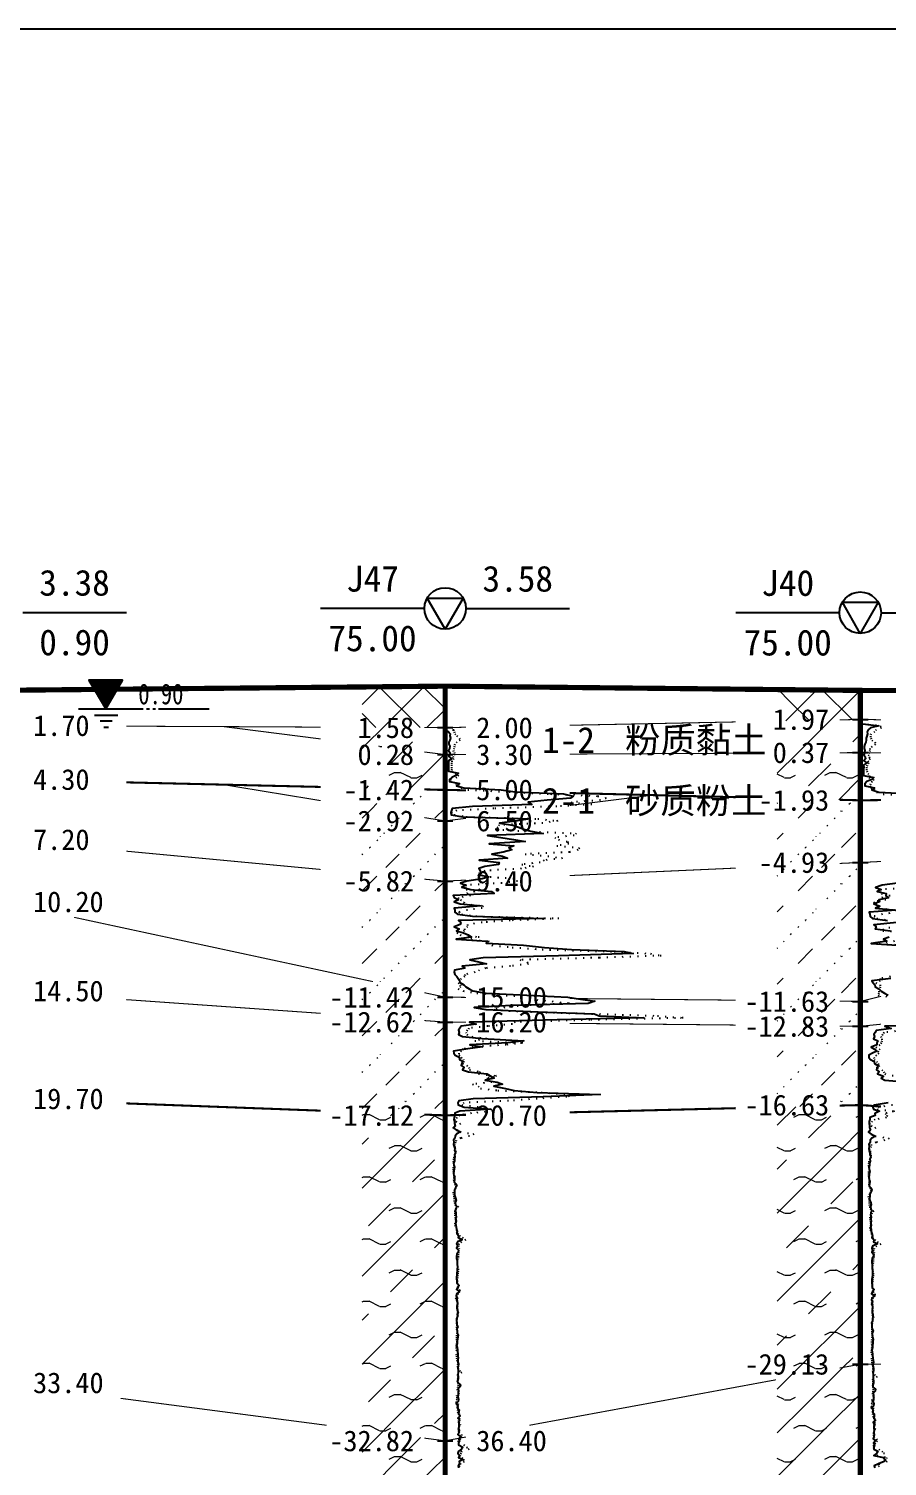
# Model space of a CAD drawing. Extents: x -37 to 3540, y -1485 to 297.
# Drawn here: x 1160.2 to 1242.9, y -1341.7 to -1203 of the extents above; entities that cross this region are included whole.
import ezdxf
from ezdxf.enums import TextEntityAlignment as Align

# ---------------------------------------------------------------- set-up
doc = ezdxf.new("R2010")
doc.units = 0
doc.linetypes.add('DOT', pattern=[6.35, 0, -6.35])
doc.layers.get('0').update_dxf_attribs({"linetype": 'CONTINUOUS'})
for name, color, linetype in [('CURVE', 200, 'CONTINUOUS'), ('HOLE', 41, 'CONTINUOUS'), ('STRATUM', 241, 'CONTINUOUS')]:
    doc.layers.add(name, color=color, linetype=linetype)
doc.layers.add('HATCH', color=7, linetype='CONTINUOUS', lineweight=13)
doc.styles.add('ST', font='')
doc.styles.get('ST').set_extended_font_data('SimSun')
pattern_1 = [(45, (818.5277, -1485), (-2.12132, 2.12132), [10, 0]), (135, (818.5277, -1485), (-2.12132, -2.12132), [10, 0])]
pattern_2 = [(45, (818.5277, -1485), (-4.24264, 4.24264), [10, 0]), (45, (819.5887, -1488.182), (-2.12132, 6.36396), [3, -3])]
pattern_3 = [(45, (818.5277, -1485), (-4.24264, 4.24264), [10, 0]), (45, (819.5887, -1488.182), (-2.12132, 6.36396), [3, -3]), (26.565, (819.6018, -1485.2536), (5.999823, 5.999812), [0.567, -12.849]), (0, (819.035, -1485.2536), (0, 6), [0.567, -5.433]), (26.565, (816.9464, -1485), (5.999823, 5.999812), [0.567, -12.849]), (0, (817.4535, -1484.7464), (0, 6), [0.567, -5.433]), (153.435, (819.0348, -1485.2536), (-5.999818, -5e-06), [1.134, -12.2826]), (26.565, (822.6018, -1482.2536), (5.999823, 5.999812), [0.567, -12.849]), (0, (822.035, -1482.2536), (0, 6), [0.567, -5.433]), (26.565, (819.9464, -1482), (5.999823, 5.999812), [0.567, -12.849]), (0, (820.4535, -1481.7464), (0, 6), [0.567, -5.433]), (153.435, (822.0348, -1482.2536), (-5.999818, -5e-06), [1.134, -12.2826])]
pattern_4 = [(45, (818.5277, -1485), (-7e-07, 6.99998), [1.97196, -7.92754]), (45, (821.3405, -1482.171), (-7e-07, 6.99998), [1.99367, -7.90583]), (45, (823.595, -1479.918), (-7e-07, 6.99998), [1.81361, -8.08588]), (26.56505, (818.5277, -1481.5), (7, 7), [0.0965, -15.55598]), (36.8699, (819.2277, -1480.8), (7, 7), [0.19775, -34.80225]), (315, (822.0277, -1478.024), (6.99998, 1e-06), [0.03305, -9.86644]), (26.56505, (822.0277, -1485), (7, 7), [0.14475, -15.50773]), (26.56505, (822.7277, -1484.3), (7, 7), [0.10528, -15.5472]), (90, (823.078, -1483.95), (-7, -5e-07), [0.02877, -6.97123]), (26.56505, (823.4277, -1483.6), (7, 7), [0.09101, -31.21394]), (36.8699, (824.1277, -1482.9), (7, 7), [0.11069, -34.88931]), (45, (824.8277, -1482.2), (-2e-07, 6.99998), [0.10911, -9.79038]), (315, (825.442, -1481.452), (6.99998, 1e-06), [0.03305, -9.86644]), (36.8699, (819.9277, -1480.1), (7, 7), [0.10224, -34.89776]), (53.1301, (820.6277, -1479.4), (13.9999998, 21), [0.13438, -34.86562]), (53.1301, (821.3277, -1478.7), (13.9999998, 21), [0.12625, -34.87375])]
pattern_5 = [(45, (818.5277, -1485), (-2.12132, 2.12132), [10, 0]), (26.565, (819.6018, -1485.2536), (5.999823, 5.999812), [0.567, -12.849]), (0, (819.035, -1485.2536), (0, 6), [0.567, -5.433]), (26.565, (816.9464, -1485), (5.999823, 5.999812), [0.567, -12.849]), (0, (817.4535, -1484.7464), (0, 6), [0.567, -5.433]), (153.435, (819.0348, -1485.2536), (-5.999818, -5e-06), [1.134, -12.2826]), (26.565, (822.6018, -1482.2536), (5.999823, 5.999812), [0.567, -12.849]), (0, (822.035, -1482.2536), (0, 6), [0.567, -5.433]), (26.565, (819.9464, -1482), (5.999823, 5.999812), [0.567, -12.849]), (0, (820.4535, -1481.7464), (0, 6), [0.567, -5.433]), (153.435, (822.0348, -1482.2536), (-5.999818, -5e-06), [1.134, -12.2826])]

# ---------------------------------------------------------------- blocks, each defined once
blk = doc.blocks.new('H_cpt_hole')
for p, q in [((-1.73, 1), (1.73, 1)), ((0, -2), (-1.73, 1)), ((1.73, 1), (0, -2))]:
    blk.add_line(p, q)
blk.add_circle((0, 0), 2)
blk = doc.blocks.new('Gwl')
blk.add_lwpolyline([(0, 0, 0, 3.22, 0), (0, 2.79, 3.22, 3.22, 0)], format="xyseb")
blk.add_lwpolyline([(0, 0), (1.61, 2.79), (-1.61, 2.79)], close=True)
for points in [[(-2.63, 0), (3.61, 0)], [(3.93, 0), (4.21, 0)], [(4.53, 0), (4.8, 0)], [(5.09, 0), (9.99, 0)], [(-1.09, -0.61), (1.16, -0.61)], [(-0.54, -1.14), (0.61, -1.14)], [(-0.19, -1.74), (0.26, -1.74)]]:
    blk.add_lwpolyline(points)
at = {"style": 'ST', "width": 0.8}
blk.add_attdef('*GWL', (3.14, 0.45), '', height=2, dxfattribs=at)

msp = doc.modelspace()

# ---------------------------------------------------------------- hatches: boundary and pattern name
at = {"layer": 'HATCH'}
h = msp.add_hatch(dxfattribs=at)
h.set_pattern_fill('STT', color=50, style=0)
h.set_pattern_definition(pattern_1)
h.paths.add_polyline_path([(1200.33, -1266.42), (1192.33, -1266.5), (1192.33, -1270.39), (1200.33, -1270.42)])
h.paths.add_polyline_path([(1191.12, -1271.91), (1197.82, -1271.91), (1197.82, -1268.98), (1191.12, -1268.98)], flags=9)
h = msp.add_hatch(dxfattribs=at)
h.set_pattern_fill('STT', color=50, style=0)
h.set_pattern_definition(pattern_1)
h.paths.add_polyline_path([(1240.35, -1266.83), (1232.35, -1266.75), (1232.35, -1269.79), (1240.35, -1269.63)])
h.paths.add_polyline_path([(1231.14, -1271.12), (1237.84, -1271.12), (1237.84, -1268.19), (1231.14, -1268.19)], flags=9)
h = msp.add_hatch(dxfattribs=at)
h.set_pattern_fill('FZNT', color=32, style=0)
h.set_pattern_definition(pattern_2)
h.paths.add_polyline_path([(1240.35, -1269.63), (1232.35, -1269.79), (1232.35, -1272.87), (1240.35, -1272.83)])
h.paths.add_polyline_path([(1231.14, -1274.32), (1237.84, -1274.32), (1237.84, -1271.39), (1231.14, -1271.39)], flags=9)
h.paths.add_polyline_path([(1231.14, -1271.12), (1237.84, -1271.12), (1237.84, -1268.19), (1231.14, -1268.19)], flags=9)
h = msp.add_hatch(dxfattribs=at)
h.set_pattern_fill('FZNT', color=32, style=0)
h.set_pattern_definition(pattern_2)
h.paths.add_polyline_path([(1200.33, -1270.42), (1192.33, -1270.39), (1192.33, -1272.01), (1200.33, -1273.02)])
h.paths.add_polyline_path([(1191.12, -1274.51), (1197.82, -1274.51), (1197.82, -1271.58), (1191.12, -1271.58)], flags=9)
h.paths.add_polyline_path([(1191.12, -1271.91), (1197.82, -1271.91), (1197.82, -1268.98), (1191.12, -1268.98)], flags=9)
h = msp.add_hatch(dxfattribs=at)
h.set_pattern_fill('YNFNT', color=251, style=0)
h.set_pattern_definition(pattern_3)
h.paths.add_polyline_path([(1200.33, -1273.02), (1192.33, -1272.01), (1192.33, -1276.24), (1200.33, -1276.42)])
h.paths.add_polyline_path([(1189.69, -1277.91), (1197.81, -1277.91), (1197.81, -1274.99), (1189.69, -1274.99)], flags=9)
h.paths.add_polyline_path([(1191.12, -1274.51), (1197.82, -1274.51), (1197.82, -1271.58), (1191.12, -1271.58)], flags=9)
h = msp.add_hatch(dxfattribs=at)
h.set_pattern_fill('YNFNT', color=251, style=0)
h.set_pattern_definition(pattern_3)
h.paths.add_polyline_path([(1240.35, -1272.83), (1232.35, -1272.87), (1232.35, -1277.23), (1240.35, -1277.43)])
h.paths.add_polyline_path([(1229.71, -1278.92), (1237.84, -1278.92), (1237.84, -1275.99), (1229.71, -1275.99)], flags=9)
h.paths.add_polyline_path([(1231.14, -1274.32), (1237.84, -1274.32), (1237.84, -1271.39), (1231.14, -1271.39)], flags=9)
h = msp.add_hatch(dxfattribs=at)
h.set_pattern_fill('SZFT', color=52, style=0)
h.set_pattern_definition(pattern_4)
h.paths.add_polyline_path([(1200.33, -1276.42), (1192.33, -1276.24), (1192.33, -1278.11), (1200.33, -1279.42)])
h.paths.add_polyline_path([(1189.69, -1280.91), (1197.82, -1280.91), (1197.82, -1277.98), (1189.69, -1277.98)], flags=9)
h.paths.add_polyline_path([(1189.69, -1277.91), (1197.81, -1277.91), (1197.81, -1274.99), (1189.69, -1274.99)], flags=9)
h = msp.add_hatch(dxfattribs=at)
h.set_pattern_fill('SZFT', color=52, style=0)
h.set_pattern_definition(pattern_4)
h.paths.add_polyline_path([(1240.35, -1277.43), (1232.35, -1277.23), (1232.35, -1283.79), (1240.35, -1283.43)])
h.paths.add_polyline_path([(1229.71, -1284.92), (1237.84, -1284.92), (1237.84, -1281.99), (1229.71, -1281.99)], flags=9)
h.paths.add_polyline_path([(1229.71, -1278.92), (1237.84, -1278.92), (1237.84, -1275.99), (1229.71, -1275.99)], flags=9)
h = msp.add_hatch(dxfattribs=at)
h.set_pattern_fill('SZFT', color=52, style=0)
h.set_pattern_definition(pattern_4)
h.paths.add_polyline_path([(1200.33, -1279.42), (1192.33, -1278.11), (1192.33, -1284.47), (1200.33, -1285.22)])
h.paths.add_polyline_path([(1189.69, -1286.71), (1197.82, -1286.71), (1197.82, -1283.78), (1189.69, -1283.78)], flags=9)
h.paths.add_polyline_path([(1189.69, -1280.91), (1197.82, -1280.91), (1197.82, -1277.98), (1189.69, -1277.98)], flags=9)
h = msp.add_hatch(dxfattribs=at)
h.set_pattern_fill('SZFT', color=52, style=0)
h.set_pattern_definition(pattern_4)
h.paths.add_polyline_path([(1240.35, -1283.43), (1232.35, -1283.79), (1232.35, -1296.75), (1240.35, -1296.83)])
h.paths.add_polyline_path([(1228.28, -1298.32), (1237.84, -1298.32), (1237.84, -1295.39), (1228.28, -1295.39)], flags=9)
h.paths.add_polyline_path([(1229.71, -1284.92), (1237.84, -1284.92), (1237.84, -1281.99), (1229.71, -1281.99)], flags=9)
h = msp.add_hatch(dxfattribs=at)
h.set_pattern_fill('SZFT', color=52, style=0)
h.set_pattern_definition(pattern_4)
h.paths.add_polyline_path([(1200.33, -1285.22), (1192.33, -1284.47), (1192.33, -1294.7), (1200.33, -1296.42)])
h.paths.add_polyline_path([(1188.26, -1297.91), (1197.81, -1297.91), (1197.81, -1294.99), (1188.26, -1294.99)], flags=9)
h.paths.add_polyline_path([(1189.69, -1286.71), (1197.82, -1286.71), (1197.82, -1283.78), (1189.69, -1283.78)], flags=9)
h = msp.add_hatch(dxfattribs=at)
h.set_pattern_fill('SZFT', color=52, style=0)
h.set_pattern_definition(pattern_4)
h.paths.add_polyline_path([(1200.33, -1296.42), (1192.33, -1294.7), (1192.33, -1298.26), (1200.33, -1298.82)])
h.paths.add_polyline_path([(1188.26, -1300.31), (1197.82, -1300.31), (1197.82, -1297.38), (1188.26, -1297.38)], flags=9)
h.paths.add_polyline_path([(1188.26, -1297.91), (1197.81, -1297.91), (1197.81, -1294.99), (1188.26, -1294.99)], flags=9)
h = msp.add_hatch(dxfattribs=at)
h.set_pattern_fill('SZFT', color=52, style=0)
h.set_pattern_definition(pattern_4)
h.paths.add_polyline_path([(1240.35, -1296.83), (1232.35, -1296.75), (1232.35, -1299.15), (1240.35, -1299.23)])
h.paths.add_polyline_path([(1228.28, -1300.72), (1237.84, -1300.72), (1237.84, -1297.79), (1228.28, -1297.79)], flags=9)
h.paths.add_polyline_path([(1228.28, -1298.32), (1237.84, -1298.32), (1237.84, -1295.39), (1228.28, -1295.39)], flags=9)
h = msp.add_hatch(dxfattribs=at)
h.set_pattern_fill('SZFT', color=52, style=0)
h.set_pattern_definition(pattern_4)
h.paths.add_polyline_path([(1200.33, -1298.82), (1192.33, -1298.26), (1192.33, -1307.52), (1200.33, -1307.82)])
h.paths.add_polyline_path([(1188.26, -1309.31), (1197.81, -1309.31), (1197.81, -1306.39), (1188.26, -1306.39)], flags=9)
h.paths.add_polyline_path([(1188.26, -1300.31), (1197.82, -1300.31), (1197.82, -1297.38), (1188.26, -1297.38)], flags=9)
h = msp.add_hatch(dxfattribs=at)
h.set_pattern_fill('SZFT', color=52, style=0)
h.set_pattern_definition(pattern_4)
h.paths.add_polyline_path([(1240.35, -1299.23), (1232.35, -1299.15), (1232.35, -1307.03), (1240.35, -1306.83)])
h.paths.add_polyline_path([(1228.28, -1308.32), (1237.84, -1308.32), (1237.84, -1305.39), (1228.28, -1305.39)], flags=9)
h.paths.add_polyline_path([(1228.28, -1300.72), (1237.84, -1300.72), (1237.84, -1297.79), (1228.28, -1297.79)], flags=9)
h = msp.add_hatch(dxfattribs=at)
h.set_pattern_fill('YNFNT', color=251, style=0)
h.set_pattern_definition(pattern_3)
h.paths.add_polyline_path([(1240.35, -1306.83), (1232.35, -1307.03), (1232.35, -1333.31), (1240.35, -1331.83)])
h.paths.add_polyline_path([(1228.28, -1333.32), (1237.84, -1333.32), (1237.84, -1330.39), (1228.28, -1330.39)], flags=9)
h.paths.add_polyline_path([(1228.28, -1308.32), (1237.84, -1308.32), (1237.84, -1305.39), (1228.28, -1305.39)], flags=9)
h = msp.add_hatch(dxfattribs=at)
h.set_pattern_fill('YNFNT', color=251, style=0)
h.set_pattern_definition(pattern_3)
h.paths.add_polyline_path([(1200.33, -1307.82), (1192.33, -1307.52), (1192.33, -1338.17), (1200.33, -1339.22)])
h.paths.add_polyline_path([(1188.26, -1340.71), (1197.82, -1340.71), (1197.82, -1337.78), (1188.26, -1337.78)], flags=9)
h.paths.add_polyline_path([(1188.26, -1309.31), (1197.81, -1309.31), (1197.81, -1306.39), (1188.26, -1306.39)], flags=9)
h = msp.add_hatch(dxfattribs=at)
h.set_pattern_fill('YNNT', color=251, style=0)
h.set_pattern_definition(pattern_5)
h.paths.add_polyline_path([(1240.35, -1331.83), (1232.35, -1333.31), (1232.35, -1345.91), (1240.35, -1344.83)])
h.paths.add_polyline_path([(1228.28, -1346.32), (1237.84, -1346.32), (1237.84, -1343.39), (1228.28, -1343.39)], flags=9)
h.paths.add_polyline_path([(1228.28, -1333.32), (1237.84, -1333.32), (1237.84, -1330.39), (1228.28, -1330.39)], flags=9)
h = msp.add_hatch(dxfattribs=at)
h.set_pattern_fill('YNNT', color=251, style=0)
h.set_pattern_definition(pattern_5)
h.paths.add_polyline_path([(1200.33, -1339.22), (1192.33, -1338.17), (1192.33, -1349.25), (1200.33, -1350.22)])
h.paths.add_polyline_path([(1188.26, -1351.71), (1197.82, -1351.71), (1197.82, -1348.78), (1188.26, -1348.78)], flags=9)
h.paths.add_polyline_path([(1188.26, -1340.71), (1197.82, -1340.71), (1197.82, -1337.78), (1188.26, -1337.78)], flags=9)

# ---------------------------------------------------------------- linework, layer by layer
at = {"layer": 'CURVE', "color": 30, "linetype": 'Continuous'}
for points in [[(1200.33, -1266.82), (1200.33, -1267.02), (1200.33, -1267.22), (1200.33, -1267.42), (1200.33, -1267.62), (1200.34, -1267.82), (1200.34, -1268.02), (1200.34, -1268.22), (1200.34, -1268.42), (1200.34, -1268.62), (1200.35, -1268.82), (1200.35, -1269.02), (1200.35, -1269.22), (1200.35, -1269.42), (1200.35, -1269.62), (1200.34, -1269.82), (1200.33, -1270.02), (1200.33, -1270.22), (1200.34, -1270.42), (1200.34, -1270.62), (1200.66, -1270.82), (1200.81, -1271.02), (1200.79, -1271.22), (1200.86, -1271.42), (1200.77, -1271.62), (1200.69, -1271.82), (1200.69, -1272.02), (1200.77, -1272.22), (1200.74, -1272.42), (1200.66, -1272.62), (1200.79, -1272.82), (1200.82, -1273.02), (1200.68, -1273.22), (1200.97, -1273.42), (1200.64, -1273.62), (1200.66, -1273.82), (1200.65, -1274.02), (1200.64, -1274.22), (1200.64, -1274.42), (1200.64, -1274.62), (1201.62, -1274.82), (1201.44, -1275.02), (1200.96, -1275.22), (1200.76, -1275.42), (1200.76, -1275.62), (1201.7, -1275.82), (1201.43, -1276.02), (1202.12, -1276.22), (1205.72, -1276.42), (1207.07, -1276.62), (1211.75, -1276.82), (1212.68, -1277.02), (1212.4, -1277.22), (1210.15, -1277.42), (1208.35, -1277.62), (1208.68, -1277.82), (1202.97, -1278.02), (1201.02, -1278.22), (1200.94, -1278.42), (1200.87, -1278.62), (1200.91, -1278.82), (1202.05, -1279.02), (1208.5, -1279.22), (1207.3, -1279.42), (1205.57, -1279.62), (1206.87, -1279.82), (1207.41, -1280.02), (1207.91, -1280.22), (1208.6, -1280.42), (1209.77, -1280.62), (1204.43, -1280.82), (1205.69, -1281.02), (1206.91, -1281.22), (1208.04, -1281.42), (1204.58, -1281.62), (1206.96, -1281.82), (1206.46, -1282.02), (1206.77, -1282.22), (1205.91, -1282.42), (1204.83, -1282.62), (1205.87, -1282.82), (1206.33, -1283.02), (1203.61, -1283.22), (1205.54, -1283.42), (1205.49, -1283.62), (1204.16, -1283.82), (1203.58, -1284.02), (1203.71, -1284.22), (1203.85, -1284.42), (1203.61, -1284.62), (1204.54, -1284.82), (1203.9, -1285.02), (1202.43, -1285.22), (1201.81, -1285.42), (1202.35, -1285.62), (1201.95, -1285.82), (1202.82, -1286.02), (1204.8, -1286.22), (1205.05, -1286.42), (1201.1, -1286.62), (1201.19, -1286.82), (1201.63, -1287.02), (1201.21, -1287.22), (1201.79, -1287.42), (1203.79, -1287.62), (1201.2, -1287.82), (1201.25, -1288.02), (1201.28, -1288.22), (1201.52, -1288.42), (1202.96, -1288.62), (1209.85, -1288.82), (1201.63, -1289.02), (1201.85, -1289.22), (1201.77, -1289.42), (1201.21, -1289.62), (1201.67, -1289.82), (1201.44, -1290.02), (1202.11, -1290.22), (1202.55, -1290.42), (1202.88, -1290.62), (1201.38, -1290.82), (1204.38, -1291.02), (1204.29, -1291.22), (1207.89, -1291.42), (1209.91, -1291.62), (1212.5, -1291.82), (1217.58, -1292.02), (1218.44, -1292.22), (1211.27, -1292.42), (1204.01, -1292.62), (1202.7, -1292.82), (1203.55, -1293.02), (1204.32, -1293.22), (1201.96, -1293.42), (1202.24, -1293.62), (1201.24, -1293.82), (1201.21, -1294.02), (1201.28, -1294.22), (1201.45, -1294.42), (1201.58, -1294.62), (1201.73, -1294.82), (1201.76, -1295.02), (1202.12, -1295.22), (1202.33, -1295.42), (1202.65, -1295.62), (1203, -1295.82), (1204.25, -1296.02), (1208.22, -1296.22), (1212.17, -1296.42), (1213.38, -1296.62), (1214.76, -1296.82), (1214.12, -1297.02), (1206.77, -1297.22), (1203.13, -1297.42), (1204.25, -1297.62), (1209.31, -1297.82), (1214.69, -1298.02), (1215.17, -1298.22), (1219.47, -1298.42), (1211.12, -1298.62), (1202.69, -1298.82), (1203.32, -1299.02), (1201.86, -1299.22), (1201.76, -1299.42), (1201.63, -1299.62), (1201.69, -1299.82), (1201.61, -1300.02), (1202.01, -1300.22), (1203.91, -1300.42), (1207.91, -1300.62), (1206.37, -1300.82), (1202.7, -1301.02), (1203.92, -1301.22), (1202.51, -1301.42), (1201.15, -1301.62), (1201.16, -1301.82), (1201.3, -1302.02), (1201.67, -1302.22), (1201.7, -1302.42), (1202.08, -1302.62), (1201.93, -1302.82), (1201.88, -1303.02), (1202.15, -1303.22), (1201.99, -1303.42), (1202.57, -1303.62), (1204.35, -1303.82), (1204.68, -1304.02), (1205.05, -1304.22), (1204.19, -1304.42), (1205.35, -1304.62), (1205.87, -1304.82), (1205.03, -1305.02), (1206.15, -1305.22), (1207, -1305.42), (1209.19, -1305.62), (1215.26, -1305.82), (1209.79, -1306.02), (1203.02, -1306.22), (1201.66, -1306.42), (1201.54, -1306.62), (1201.59, -1306.82), (1202.17, -1307.02), (1204.74, -1307.22), (1201.75, -1307.42), (1201.25, -1307.62), (1201.26, -1307.82), (1201.19, -1308.02), (1201.17, -1308.22), (1201.22, -1308.42), (1201.23, -1308.62), (1201.3, -1308.82), (1201.12, -1309.02), (1201.38, -1309.22), (1201.8, -1309.42), (1201.45, -1309.62), (1201.29, -1309.82), (1201.28, -1310.02), (1201.15, -1310.22), (1201.18, -1310.42), (1201.15, -1310.62), (1201.2, -1310.82), (1201.26, -1311.02), (1201.24, -1311.22), (1201.33, -1311.42), (1201.24, -1311.62), (1201.27, -1311.82), (1201.22, -1312.02), (1201.23, -1312.22), (1201.15, -1312.42), (1201.17, -1312.62), (1201.24, -1312.82), (1201.19, -1313.02), (1201.17, -1313.22), (1201.15, -1313.42), (1201.17, -1313.62), (1201.24, -1313.82), (1201.22, -1314.02), (1201.2, -1314.22), (1201.35, -1314.42), (1201.45, -1314.62), (1201.33, -1314.82), (1201.24, -1315.02), (1201.24, -1315.22), (1201.23, -1315.42), (1201.25, -1315.62), (1201.33, -1315.82), (1201.39, -1316.02), (1201.3, -1316.22), (1201.34, -1316.42), (1201.46, -1316.62), (1201.36, -1316.82), (1201.31, -1317.02), (1201.37, -1317.22), (1201.35, -1317.42), (1201.38, -1317.62), (1201.34, -1317.82), (1201.39, -1318.02), (1201.32, -1318.22), (1201.37, -1318.42), (1201.39, -1318.62), (1201.43, -1318.82), (1201.49, -1319.02), (1201.45, -1319.22), (1201.63, -1319.42), (1201.59, -1319.62), (1201.98, -1319.82), (1201.51, -1320.02), (1201.44, -1320.22), (1201.51, -1320.42), (1201.44, -1320.62), (1201.63, -1320.82), (1201.6, -1321.02), (1201.47, -1321.22), (1201.43, -1321.42), (1201.43, -1321.62), (1201.48, -1321.82), (1201.48, -1322.02), (1201.48, -1322.22), (1201.51, -1322.42), (1201.5, -1322.62), (1201.49, -1322.82), (1201.47, -1323.02), (1201.45, -1323.22), (1201.44, -1323.42), (1201.44, -1323.62), (1201.48, -1323.82), (1201.46, -1324.02), (1201.68, -1324.22), (1201.52, -1324.42), (1201.42, -1324.62), (1201.72, -1324.82), (1201.45, -1325.02), (1201.4, -1325.22), (1201.51, -1325.42), (1201.41, -1325.62), (1201.5, -1325.82), (1201.51, -1326.02), (1201.46, -1326.22), (1201.47, -1326.42), (1201.53, -1326.62), (1201.55, -1326.82), (1201.49, -1327.02), (1201.51, -1327.22), (1201.41, -1327.42), (1201.44, -1327.62), (1201.45, -1327.82), (1201.47, -1328.02), (1201.57, -1328.22), (1201.47, -1328.42), (1201.48, -1328.62), (1201.49, -1328.82), (1201.58, -1329.02), (1201.54, -1329.22), (1201.53, -1329.42), (1201.49, -1329.62), (1201.5, -1329.82), (1201.44, -1330.02), (1201.48, -1330.22), (1201.52, -1330.42), (1201.51, -1330.62), (1201.54, -1330.82), (1201.57, -1331.02), (1201.59, -1331.22), (1201.56, -1331.42), (1201.54, -1331.62), (1201.61, -1331.82), (1201.59, -1332.02), (1201.55, -1332.22), (1201.58, -1332.42), (1201.58, -1332.62), (1201.56, -1332.82), (1201.59, -1333.02), (1201.59, -1333.22), (1201.53, -1333.42), (1201.54, -1333.62), (1201.81, -1333.82), (1201.76, -1334.02), (1201.58, -1334.22), (1201.61, -1334.42), (1201.59, -1334.62), (1201.59, -1334.82), (1201.55, -1335.02), (1201.62, -1335.22), (1201.59, -1335.42), (1201.39, -1335.62), (1201.57, -1335.82), (1201.5, -1336.02), (1201.68, -1336.22), (1201.66, -1336.42), (1201.62, -1336.62), (1201.79, -1336.82), (1201.57, -1337.02), (1201.74, -1337.22), (1201.63, -1337.42), (1201.64, -1337.62), (1201.66, -1337.82), (1201.62, -1338.02), (1201.67, -1338.22), (1201.64, -1338.42), (1201.57, -1338.62), (1201.8, -1338.82), (1201.61, -1339.02), (1201.7, -1339.22), (1201.63, -1339.42), (1201.63, -1339.62), (1202.03, -1339.82), (1201.9, -1340.02), (1201.62, -1340.22), (1201.57, -1340.42), (1201.71, -1340.62), (1201.63, -1340.82), (1202.08, -1341.02), (1201.67, -1341.22), (1201.72, -1341.42), (1201.59, -1341.62), (1201.62, -1341.82)], [(1240.35, -1267.23), (1240.35, -1267.43), (1240.35, -1267.63), (1240.35, -1267.83), (1240.35, -1268.03), (1240.35, -1268.23), (1240.35, -1268.43), (1240.35, -1268.63), (1240.35, -1268.83), (1240.35, -1269.03), (1240.35, -1269.23), (1240.35, -1269.43), (1240.35, -1269.63), (1240.35, -1269.83), (1240.35, -1270.03), (1242.13, -1270.23), (1241.33, -1270.43), (1241.11, -1270.63), (1241, -1270.83), (1241.04, -1271.03), (1240.99, -1271.23), (1240.93, -1271.43), (1240.91, -1271.63), (1240.88, -1271.83), (1240.79, -1272.03), (1240.71, -1272.23), (1240.71, -1272.43), (1240.79, -1272.63), (1240.76, -1272.83), (1240.68, -1273.03), (1240.81, -1273.23), (1240.84, -1273.43), (1240.7, -1273.63), (1240.99, -1273.83), (1240.66, -1274.03), (1240.68, -1274.23), (1240.67, -1274.43), (1240.66, -1274.63), (1240.66, -1274.83), (1240.66, -1275.03), (1241.64, -1275.23), (1241.46, -1275.43), (1240.98, -1275.63), (1240.78, -1275.83), (1240.78, -1276.03), (1241.72, -1276.23), (1241.45, -1276.43), (1242.14, -1276.63), (1245.74, -1276.83)], [(1243.92, -1285.43), (1242.45, -1285.63), (1241.83, -1285.83), (1242.37, -1286.03), (1241.97, -1286.23), (1242.84, -1286.43), (1242.82, -1286.63), (1243.07, -1286.83), (1242.12, -1287.03), (1242.21, -1287.23), (1241.65, -1287.43), (1242.23, -1287.63), (1241.81, -1287.83), (1243.81, -1288.03), (1241.22, -1288.23), (1241.27, -1288.43), (1241.3, -1288.63), (1241.54, -1288.83), (1242.98, -1289.03)], [(1243.87, -1289.23), (1241.65, -1289.43), (1241.87, -1289.63), (1241.79, -1289.83), (1243.23, -1290.03)], [(1243.13, -1290.63), (1242.57, -1290.83), (1242.9, -1291.03), (1241.4, -1291.23), (1244.4, -1291.43)], [(1243.3, -1294.63), (1241.47, -1294.83), (1241.6, -1295.03), (1241.75, -1295.23), (1241.78, -1295.43), (1242.14, -1295.63), (1242.35, -1295.83), (1242.67, -1296.03), (1243.02, -1296.23)], [(1251.14, -1299.03), (1242.71, -1299.23), (1243.34, -1299.43), (1241.88, -1299.63), (1241.78, -1299.83), (1241.65, -1300.03), (1241.71, -1300.23), (1241.63, -1300.43), (1242.03, -1300.63), (1241.93, -1300.83), (1241.93, -1301.03), (1241.39, -1301.23), (1241.72, -1301.43), (1241.94, -1301.63), (1241.53, -1301.83), (1241.17, -1302.03), (1241.18, -1302.23), (1241.32, -1302.43), (1241.69, -1302.63), (1241.72, -1302.83), (1242.1, -1303.03), (1241.95, -1303.23), (1241.9, -1303.43), (1242.17, -1303.63), (1242.01, -1303.83), (1242.59, -1304.03), (1242.37, -1304.23), (1242.7, -1304.43), (1245.07, -1304.63)], [(1243.04, -1306.63), (1241.68, -1306.83), (1241.56, -1307.03), (1241.61, -1307.23), (1242.19, -1307.43), (1241.76, -1307.63), (1241.77, -1307.83), (1241.27, -1308.03), (1241.28, -1308.23), (1241.21, -1308.43), (1241.19, -1308.63), (1241.24, -1308.83), (1241.25, -1309.03), (1241.32, -1309.23), (1241.14, -1309.43), (1241.4, -1309.63), (1241.82, -1309.83), (1241.47, -1310.03), (1241.31, -1310.23), (1241.3, -1310.43), (1241.17, -1310.63), (1241.2, -1310.83), (1241.17, -1311.03), (1241.22, -1311.23), (1241.28, -1311.43), (1241.26, -1311.63), (1241.35, -1311.83), (1241.26, -1312.03), (1241.29, -1312.23), (1241.24, -1312.43), (1241.25, -1312.63), (1241.17, -1312.83), (1241.19, -1313.03), (1241.26, -1313.23), (1241.21, -1313.43), (1241.19, -1313.63), (1241.17, -1313.83), (1241.19, -1314.03), (1241.26, -1314.23), (1241.24, -1314.43), (1241.22, -1314.63), (1241.37, -1314.83), (1241.47, -1315.03), (1241.35, -1315.23), (1241.26, -1315.43), (1241.26, -1315.63), (1241.25, -1315.83), (1241.27, -1316.03), (1241.35, -1316.23), (1241.41, -1316.43), (1241.32, -1316.63), (1241.36, -1316.83), (1241.48, -1317.03), (1241.38, -1317.23), (1241.33, -1317.43), (1241.39, -1317.63), (1241.37, -1317.83), (1241.4, -1318.03), (1241.36, -1318.23), (1241.41, -1318.43), (1241.34, -1318.63), (1241.39, -1318.83), (1241.41, -1319.03), (1241.45, -1319.23), (1241.51, -1319.43), (1241.47, -1319.63), (1241.65, -1319.83), (1241.61, -1320.03), (1242, -1320.23), (1241.53, -1320.43), (1241.46, -1320.63), (1241.53, -1320.83), (1241.46, -1321.03), (1241.65, -1321.23), (1241.62, -1321.43), (1241.49, -1321.63), (1241.45, -1321.83), (1241.45, -1322.03), (1241.5, -1322.23), (1241.5, -1322.43), (1241.5, -1322.63), (1241.53, -1322.83), (1241.52, -1323.03), (1241.51, -1323.23), (1241.49, -1323.43), (1241.47, -1323.63), (1241.46, -1323.83), (1241.46, -1324.03), (1241.5, -1324.23), (1241.48, -1324.43), (1241.7, -1324.63), (1241.54, -1324.83), (1241.44, -1325.03), (1241.74, -1325.23), (1241.47, -1325.43), (1241.42, -1325.63), (1241.53, -1325.83), (1241.43, -1326.03), (1241.52, -1326.23), (1241.53, -1326.43), (1241.48, -1326.63), (1241.49, -1326.83), (1241.55, -1327.03), (1241.57, -1327.23), (1241.51, -1327.43), (1241.53, -1327.63), (1241.43, -1327.83), (1241.46, -1328.03), (1241.47, -1328.23), (1241.49, -1328.43), (1241.59, -1328.63), (1241.49, -1328.83), (1241.5, -1329.03), (1241.51, -1329.23), (1241.6, -1329.43), (1241.56, -1329.63), (1241.55, -1329.83), (1241.51, -1330.03), (1241.52, -1330.23), (1241.46, -1330.43), (1241.5, -1330.63), (1241.54, -1330.83), (1241.53, -1331.03), (1241.56, -1331.23), (1241.59, -1331.43), (1241.61, -1331.63), (1241.58, -1331.83), (1241.56, -1332.03), (1241.63, -1332.23), (1241.61, -1332.43), (1241.57, -1332.63), (1241.6, -1332.83), (1241.6, -1333.03), (1241.58, -1333.23), (1241.61, -1333.43), (1241.61, -1333.63), (1241.55, -1333.83), (1241.56, -1334.03), (1241.83, -1334.23), (1241.78, -1334.43), (1241.6, -1334.63), (1241.63, -1334.83), (1241.61, -1335.03), (1241.61, -1335.23), (1241.57, -1335.43), (1241.64, -1335.63), (1241.61, -1335.83), (1241.41, -1336.03), (1241.59, -1336.23), (1241.52, -1336.43), (1241.7, -1336.63), (1241.68, -1336.83), (1241.64, -1337.03), (1241.81, -1337.23), (1241.59, -1337.43), (1241.76, -1337.63), (1241.65, -1337.83), (1241.66, -1338.03), (1241.68, -1338.23), (1241.64, -1338.43), (1241.69, -1338.63), (1241.66, -1338.83), (1241.59, -1339.03), (1241.82, -1339.23), (1241.63, -1339.43), (1241.72, -1339.63), (1241.65, -1339.83), (1241.65, -1340.03), (1242.05, -1340.23), (1241.92, -1340.43), (1241.64, -1340.63), (1242.59, -1340.83), (1242.73, -1341.03), (1242.65, -1341.23), (1242.1, -1341.43), (1241.69, -1341.63), (1241.74, -1341.83)]]:
    msp.add_lwpolyline(points, dxfattribs=at)
at = {"layer": 'CURVE', "color": 100, "linetype": 'DOT', "ltscale": 0.1}
for points in [[(1200.33, -1266.82), (1200.33, -1267.02), (1200.33, -1267.22), (1200.33, -1267.42), (1200.33, -1267.62), (1200.33, -1267.82), (1200.33, -1268.02), (1200.33, -1268.22), (1200.33, -1268.42), (1200.33, -1268.62), (1200.33, -1268.82), (1200.33, -1269.02), (1200.33, -1269.22), (1200.33, -1269.42), (1200.33, -1269.62), (1200.33, -1269.82), (1200.33, -1270.02), (1200.33, -1270.22), (1200.33, -1270.42), (1201.13, -1270.62), (1201.2, -1270.82), (1201.25, -1271.02), (1201.43, -1271.22), (1201.72, -1271.42), (1201.78, -1271.62), (1201.46, -1271.82), (1201.25, -1272.02), (1201.24, -1272.22), (1201.19, -1272.42), (1201.09, -1272.62), (1201.2, -1272.82), (1201.27, -1273.02), (1201.07, -1273.22), (1201.16, -1273.42), (1200.99, -1273.62), (1200.94, -1273.82), (1200.93, -1274.02), (1200.95, -1274.22), (1200.97, -1274.42), (1200.91, -1274.62), (1201.29, -1274.82), (1201.62, -1275.02), (1201.47, -1275.22), (1200.9, -1275.42), (1200.76, -1275.62), (1201.33, -1275.82), (1201.65, -1276.02), (1201.88, -1276.22), (1202.53, -1276.42), (1206.49, -1276.62), (1210.5, -1276.82), (1215.06, -1277.02), (1215.85, -1277.22), (1215.3, -1277.42), (1212.44, -1277.62), (1214.47, -1277.82), (1211.09, -1278.02), (1205.03, -1278.22), (1201.45, -1278.42), (1200.93, -1278.62), (1201.2, -1278.82), (1202.37, -1279.02), (1209.26, -1279.22), (1211.18, -1279.42), (1209.76, -1279.62), (1205.55, -1279.82), (1205.4, -1280.02), (1205.15, -1280.22), (1207.97, -1280.42), (1212.96, -1280.62), (1212.76, -1280.82), (1210.89, -1281.02), (1211.27, -1281.22), (1212.12, -1281.42), (1212.25, -1281.62), (1211.11, -1281.82), (1213.29, -1282.02), (1213.14, -1282.22), (1212.33, -1282.42), (1208.03, -1282.62), (1210.23, -1282.82), (1211.64, -1283.02), (1209.88, -1283.22), (1209.5, -1283.42), (1207.71, -1283.62), (1208.86, -1283.82), (1207.69, -1284.02), (1204.2, -1284.22), (1203.62, -1284.42), (1203.48, -1284.62), (1204.66, -1284.82), (1207.7, -1285.02), (1207.3, -1285.22), (1205.8, -1285.42), (1202.28, -1285.62), (1202.25, -1285.82), (1202.36, -1286.02), (1203.2, -1286.22), (1202.42, -1286.42), (1202.78, -1286.62), (1201.59, -1286.82), (1201.81, -1287.02), (1202.17, -1287.22), (1202.07, -1287.42), (1203.99, -1287.62), (1203.89, -1287.82), (1202.48, -1288.02), (1201.63, -1288.22), (1201.91, -1288.42), (1203.29, -1288.62), (1211.29, -1288.82), (1206.6, -1289.02), (1203.9, -1289.22), (1202.48, -1289.42), (1202.5, -1289.62), (1202.2, -1289.82), (1202.21, -1290.02), (1201.46, -1290.22), (1201.78, -1290.42), (1203.62, -1290.62), (1202.15, -1290.82), (1204.49, -1291.02), (1204.92, -1291.22), (1204.84, -1291.42), (1206.79, -1291.62), (1209.67, -1291.82), (1216.63, -1292.02), (1220.13, -1292.22), (1221.17, -1292.42), (1215.19, -1292.62), (1207.57, -1292.82), (1208.24, -1293.02), (1208.38, -1293.22), (1206.62, -1293.42), (1204.26, -1293.62), (1203.62, -1293.82), (1203.23, -1294.02), (1202.25, -1294.22), (1202.23, -1294.42), (1201.84, -1294.62), (1201.75, -1294.82), (1201.63, -1295.02), (1201.79, -1295.22), (1201.82, -1295.42), (1201.6, -1295.62), (1202.05, -1295.82), (1203.38, -1296.02), (1205.48, -1296.22), (1209.03, -1296.42), (1208.45, -1296.62), (1210.65, -1296.82), (1212.31, -1297.02), (1208.11, -1297.22), (1206.08, -1297.42), (1205.04, -1297.62), (1207.83, -1297.82), (1214.47, -1298.02), (1220.81, -1298.22), (1223.28, -1298.42), (1214.29, -1298.62), (1207.08, -1298.82), (1206.81, -1299.02), (1204.44, -1299.22), (1202.63, -1299.42), (1202.49, -1299.62), (1202.31, -1299.82), (1202.41, -1300.02), (1202.9, -1300.22), (1204.36, -1300.42), (1203.2, -1300.62), (1207.83, -1300.82), (1206.22, -1301.02), (1203.02, -1301.22), (1202.1, -1301.42), (1201.88, -1301.62), (1201.65, -1301.82), (1201.66, -1302.02), (1201.89, -1302.22), (1202.06, -1302.42), (1202.17, -1302.62), (1202.01, -1302.82), (1202.4, -1303.02), (1202.6, -1303.22), (1202.68, -1303.42), (1203.7, -1303.62), (1203.55, -1303.82), (1205.28, -1304.02), (1204.43, -1304.22), (1204.23, -1304.42), (1204.84, -1304.62), (1202.98, -1304.82), (1203.51, -1305.02), (1203.74, -1305.22), (1205.41, -1305.42), (1209.58, -1305.62), (1213, -1305.82), (1212.05, -1306.02), (1209.21, -1306.22), (1206.43, -1306.42), (1202.13, -1306.62), (1201.95, -1306.82), (1203.63, -1307.02), (1204.73, -1307.22), (1204.94, -1307.42), (1202.86, -1307.62), (1201.74, -1307.82), (1201.48, -1308.02), (1201.24, -1308.22), (1201.37, -1308.42), (1201.82, -1308.62), (1201.31, -1308.82), (1201.17, -1309.02), (1201.47, -1309.22), (1201.77, -1309.42), (1203.1, -1309.62), (1202.69, -1309.82), (1201.85, -1310.02), (1201.39, -1310.22), (1201.36, -1310.42), (1201.2, -1310.62), (1201.27, -1310.82), (1201.28, -1311.02), (1201.35, -1311.22), (1201.33, -1311.42), (1201.27, -1311.62), (1201.16, -1311.82), (1201.15, -1312.02), (1201.11, -1312.22), (1201.14, -1312.42), (1201.23, -1312.62), (1201.12, -1312.82), (1201.11, -1313.02), (1201.12, -1313.22), (1201.14, -1313.42), (1201.26, -1313.62), (1201.17, -1313.82), (1201.14, -1314.02), (1201.19, -1314.22), (1201.28, -1314.42), (1201.38, -1314.62), (1201.32, -1314.82), (1201.26, -1315.02), (1201.1, -1315.22), (1201.14, -1315.42), (1201.17, -1315.62), (1201.19, -1315.82), (1201.19, -1316.02), (1201.24, -1316.22), (1201.27, -1316.42), (1201.62, -1316.62), (1201.44, -1316.82), (1201.28, -1317.02), (1201.25, -1317.22), (1201.25, -1317.42), (1201.31, -1317.62), (1201.32, -1317.82), (1201.36, -1318.02), (1201.25, -1318.22), (1201.25, -1318.42), (1201.39, -1318.62), (1201.42, -1318.82), (1201.4, -1319.02), (1201.54, -1319.22), (1201.71, -1319.42), (1201.97, -1319.62), (1202.31, -1319.82), (1201.9, -1320.02), (1201.67, -1320.22), (1201.58, -1320.42), (1201.68, -1320.62), (1201.61, -1320.82), (1201.62, -1321.02), (1201.58, -1321.22), (1201.58, -1321.42), (1201.58, -1321.62), (1201.49, -1321.82), (1201.48, -1322.02), (1201.49, -1322.22), (1201.51, -1322.42), (1201.58, -1322.62), (1201.58, -1322.82), (1201.55, -1323.02), (1201.53, -1323.22), (1201.51, -1323.42), (1201.47, -1323.62), (1201.45, -1323.82), (1201.48, -1324.02), (1201.61, -1324.22), (1201.56, -1324.42), (1201.74, -1324.62), (1201.7, -1324.82), (1201.56, -1325.02), (1201.47, -1325.22), (1201.29, -1325.42), (1201.47, -1325.62), (1201.51, -1325.82), (1201.48, -1326.02), (1201.51, -1326.22), (1201.48, -1326.42), (1201.48, -1326.62), (1201.59, -1326.82), (1201.54, -1327.02), (1201.5, -1327.22), (1201.47, -1327.42), (1201.43, -1327.62), (1201.43, -1327.82), (1201.45, -1328.02), (1201.44, -1328.22), (1201.44, -1328.42), (1201.49, -1328.62), (1201.48, -1328.82), (1201.43, -1329.02), (1201.41, -1329.22), (1201.41, -1329.42), (1201.46, -1329.62), (1201.44, -1329.82), (1201.4, -1330.02), (1201.39, -1330.22), (1201.38, -1330.42), (1201.58, -1330.62), (1201.4, -1330.82), (1201.43, -1331.02), (1201.44, -1331.22), (1201.47, -1331.42), (1201.58, -1331.62), (1201.54, -1331.82), (1201.52, -1332.02), (1201.54, -1332.22), (1201.7, -1332.42), (1201.94, -1332.62), (1201.51, -1332.82), (1201.54, -1333.02), (1201.55, -1333.22), (1201.5, -1333.42), (1201.58, -1333.62), (1201.58, -1333.82), (1201.55, -1334.02), (1201.5, -1334.22), (1201.53, -1334.42), (1201.68, -1334.62), (1201.44, -1334.82), (1201.46, -1335.02), (1201.46, -1335.22), (1201.33, -1335.42), (1201.58, -1335.62), (1201.56, -1335.82), (1201.54, -1336.02), (1201.54, -1336.22), (1201.5, -1336.42), (1201.68, -1336.62), (1201.71, -1336.82), (1201.74, -1337.02), (1201.62, -1337.22), (1201.65, -1337.42), (1201.78, -1337.62), (1201.68, -1337.82), (1201.6, -1338.02), (1201.61, -1338.22), (1201.62, -1338.42), (1201.9, -1338.62), (1201.94, -1338.82), (1201.81, -1339.02), (1201.6, -1339.22), (1201.58, -1339.42), (1202.1, -1339.62), (1202.39, -1339.82), (1202.66, -1340.02), (1201.91, -1340.22), (1201.87, -1340.42), (1201.73, -1340.62), (1201.93, -1340.82), (1202.11, -1341.02), (1202.15, -1341.22), (1201.84, -1341.42), (1201.68, -1341.62), (1201.68, -1341.82)], [(1240.35, -1267.23), (1240.35, -1267.43), (1240.35, -1267.63), (1240.35, -1267.83), (1240.35, -1268.03), (1240.35, -1268.23), (1240.35, -1268.43), (1240.35, -1268.63), (1240.35, -1268.83), (1240.35, -1269.03), (1240.35, -1269.23), (1240.35, -1269.43), (1240.35, -1269.63), (1240.35, -1269.83), (1240.35, -1270.03), (1242.28, -1270.23), (1242.38, -1270.43), (1241.88, -1270.63), (1241.73, -1270.83), (1241.37, -1271.03), (1241.32, -1271.23), (1241.37, -1271.43), (1241.45, -1271.63), (1241.74, -1271.83), (1241.8, -1272.03), (1241.48, -1272.23), (1241.27, -1272.43), (1241.26, -1272.63), (1241.21, -1272.83), (1241.11, -1273.03), (1241.22, -1273.23), (1241.29, -1273.43), (1241.09, -1273.63), (1241.18, -1273.83), (1241.01, -1274.03), (1240.96, -1274.23), (1240.95, -1274.43), (1240.97, -1274.63), (1241.09, -1274.83), (1241.23, -1275.03), (1241.21, -1275.23), (1241.64, -1275.43), (1241.49, -1275.63), (1241.32, -1275.83), (1241.28, -1276.03), (1241.35, -1276.23), (1241.67, -1276.43), (1241.9, -1276.63), (1242.55, -1276.83), (1246.51, -1277.03)], [(1245.82, -1285.83), (1242.3, -1286.03), (1242.27, -1286.23), (1242.38, -1286.43), (1243.22, -1286.63), (1242.44, -1286.83), (1242.8, -1287.03), (1241.61, -1287.23), (1241.83, -1287.43), (1242.19, -1287.63), (1242.09, -1287.83), (1244.01, -1288.03)], [(1243.91, -1288.23), (1242.5, -1288.43), (1241.65, -1288.63), (1241.93, -1288.83), (1243.31, -1289.03)], [(1243.92, -1289.63), (1242.5, -1289.83), (1242.52, -1290.03), (1247.22, -1290.23)], [(1243.64, -1291.03), (1242.17, -1291.23), (1244.51, -1291.43)], [(1243.25, -1294.43), (1242.27, -1294.63), (1242.25, -1294.83), (1241.86, -1295.03), (1242.27, -1295.23), (1242.25, -1295.43), (1242.21, -1295.63), (1242.14, -1295.83), (1242.12, -1296.03), (1242.07, -1296.23), (1243.4, -1296.43)], [(1244.46, -1299.63), (1242.65, -1299.83), (1242.51, -1300.03), (1242.33, -1300.23), (1242.43, -1300.43), (1242.42, -1300.63), (1242.38, -1300.83), (1242.22, -1301.03), (1241.85, -1301.23), (1242.24, -1301.43), (1242.04, -1301.63), (1242.12, -1301.83), (1241.9, -1302.03), (1241.67, -1302.23), (1241.68, -1302.43), (1241.91, -1302.63), (1242.08, -1302.83), (1242.19, -1303.03), (1242.03, -1303.23), (1242.42, -1303.43), (1242.62, -1303.63), (1242.7, -1303.83), (1243.72, -1304.03)], [(1243.45, -1306.83), (1242.15, -1307.03), (1241.97, -1307.23), (1243.65, -1307.43), (1242.75, -1307.63), (1242.96, -1307.83), (1242.88, -1308.03), (1241.76, -1308.23), (1241.5, -1308.43), (1241.26, -1308.63), (1241.39, -1308.83), (1241.84, -1309.03), (1241.33, -1309.23), (1241.19, -1309.43), (1241.49, -1309.63), (1241.79, -1309.83), (1243.12, -1310.03), (1242.71, -1310.23), (1241.87, -1310.43), (1241.41, -1310.63), (1241.38, -1310.83), (1241.22, -1311.03), (1241.29, -1311.23), (1241.3, -1311.43), (1241.37, -1311.63), (1241.35, -1311.83), (1241.29, -1312.03), (1241.18, -1312.23), (1241.17, -1312.43), (1241.13, -1312.63), (1241.16, -1312.83), (1241.25, -1313.03), (1241.14, -1313.23), (1241.13, -1313.43), (1241.14, -1313.63), (1241.16, -1313.83), (1241.28, -1314.03), (1241.19, -1314.23), (1241.16, -1314.43), (1241.21, -1314.63), (1241.3, -1314.83), (1241.4, -1315.03), (1241.34, -1315.23), (1241.28, -1315.43), (1241.12, -1315.63), (1241.16, -1315.83), (1241.19, -1316.03), (1241.21, -1316.23), (1241.21, -1316.43), (1241.26, -1316.63), (1241.29, -1316.83), (1241.64, -1317.03), (1241.46, -1317.23), (1241.4, -1317.43), (1241.27, -1317.63), (1241.27, -1317.83), (1241.33, -1318.03), (1241.34, -1318.23), (1241.38, -1318.43), (1241.27, -1318.63), (1241.27, -1318.83), (1241.41, -1319.03), (1241.44, -1319.23), (1241.42, -1319.43), (1241.56, -1319.63), (1241.73, -1319.83), (1241.99, -1320.03), (1242.33, -1320.23), (1241.92, -1320.43), (1241.69, -1320.63), (1241.6, -1320.83), (1241.7, -1321.03), (1241.63, -1321.23), (1241.64, -1321.43), (1241.6, -1321.63), (1241.6, -1321.83), (1241.6, -1322.03), (1241.51, -1322.23), (1241.5, -1322.43), (1241.51, -1322.63), (1241.53, -1322.83), (1241.6, -1323.03), (1241.6, -1323.23), (1241.57, -1323.43), (1241.55, -1323.63), (1241.53, -1323.83), (1241.49, -1324.03), (1241.47, -1324.23), (1241.5, -1324.43), (1241.63, -1324.63), (1241.58, -1324.83), (1241.76, -1325.03), (1241.72, -1325.23), (1241.58, -1325.43), (1241.49, -1325.63), (1241.41, -1325.83), (1241.49, -1326.03), (1241.53, -1326.23), (1241.5, -1326.43), (1241.53, -1326.63), (1241.5, -1326.83), (1241.5, -1327.03), (1241.61, -1327.23), (1241.56, -1327.43), (1241.52, -1327.63), (1241.49, -1327.83), (1241.45, -1328.03), (1241.45, -1328.23), (1241.47, -1328.43), (1241.46, -1328.63), (1241.46, -1328.83), (1241.51, -1329.03), (1241.5, -1329.23), (1241.45, -1329.43), (1241.43, -1329.63), (1241.43, -1329.83), (1241.48, -1330.03), (1241.46, -1330.23), (1241.42, -1330.43), (1241.41, -1330.63), (1241.4, -1330.83), (1241.6, -1331.03), (1241.42, -1331.23), (1241.45, -1331.43), (1241.46, -1331.63), (1241.49, -1331.83), (1241.6, -1332.03), (1241.56, -1332.23), (1241.54, -1332.43), (1241.56, -1332.63), (1241.72, -1332.83), (1241.96, -1333.03), (1241.53, -1333.23), (1241.56, -1333.43), (1241.57, -1333.63), (1241.52, -1333.83), (1241.6, -1334.03), (1241.6, -1334.23), (1241.57, -1334.43), (1241.52, -1334.63), (1241.55, -1334.83), (1241.7, -1335.03), (1241.46, -1335.23), (1241.48, -1335.43), (1241.48, -1335.63), (1241.35, -1335.83), (1241.6, -1336.03), (1241.58, -1336.23), (1241.56, -1336.43), (1241.56, -1336.63), (1241.52, -1336.83), (1241.7, -1337.03), (1241.73, -1337.23), (1241.76, -1337.43), (1241.64, -1337.63), (1241.67, -1337.83), (1241.8, -1338.03), (1241.7, -1338.23), (1241.62, -1338.43), (1241.63, -1338.63), (1241.64, -1338.83), (1241.92, -1339.03), (1241.96, -1339.23), (1241.83, -1339.43), (1241.62, -1339.63), (1241.6, -1339.83), (1242.12, -1340.03), (1242.41, -1340.23), (1242.68, -1340.43), (1241.93, -1340.63), (1242.89, -1340.83), (1242.75, -1341.03), (1242.95, -1341.23), (1242.13, -1341.43), (1242.17, -1341.63), (1241.86, -1341.83)]]:
    msp.add_lwpolyline(points, dxfattribs=at)
at = {"layer": 'HOLE', "linetype": 'Continuous'}
for points in [[(1198.33, -1258.92), (1188.33, -1258.92)], [(1202.33, -1258.92), (1212.33, -1258.92)], [(1159.61, -1259.32), (1169.61, -1259.32)], [(1238.35, -1259.33), (1228.35, -1259.33)], [(1242.35, -1259.33), (1252.35, -1259.33)], [(1239.6, -1269.63), (1241.1, -1269.63)], [(1199.58, -1270.42), (1201.08, -1270.42)], [(1239.6, -1272.83), (1241.1, -1272.83)], [(1199.58, -1273.02), (1201.08, -1273.02)], [(1199.58, -1276.42), (1201.08, -1276.42)], [(1239.6, -1277.43), (1241.1, -1277.43)], [(1199.58, -1279.42), (1201.08, -1279.42)], [(1239.6, -1283.43), (1241.1, -1283.43)], [(1199.58, -1285.22), (1201.08, -1285.22)], [(1199.58, -1296.42), (1201.08, -1296.42)], [(1239.6, -1296.83), (1241.1, -1296.83)], [(1199.58, -1298.82), (1201.08, -1298.82)], [(1239.6, -1299.23), (1241.1, -1299.23)], [(1239.6, -1306.83), (1241.1, -1306.83)], [(1199.58, -1307.82), (1201.08, -1307.82)], [(1239.6, -1331.83), (1241.1, -1331.83)], [(1199.58, -1339.22), (1201.08, -1339.22)]]:
    msp.add_lwpolyline(points, dxfattribs=at)
at = {"layer": 'HOLE', "linetype": 'Continuous', "const_width": 0.5}
for points in [[(1200.33, -1266.42), (1200.33, -1415.12)], [(1240.35, -1266.83), (1240.35, -1415.53)]]:
    msp.add_lwpolyline(points, dxfattribs=at)
at = {"layer": 'STRATUM'}
msp.add_lwpolyline([(729.18, -1203), (1315.9, -1203)], dxfattribs=at)
at = {"layer": 'STRATUM', "linetype": 'Continuous'}
for points, const_width in [([(973.65, -1268.26), (1008.11, -1268.58), (1052.98, -1267.45), (1106.6, -1267.11), (1157.61, -1266.82), (1200.33, -1266.42), (1240.35, -1266.83), (1279.46, -1266.88), (1299.46, -1266.88)], 0.5), ([(1169.61, -1270.28), (1178.97, -1270.32), (1188.33, -1270.37)], 0.1), ([(1212.33, -1270.19), (1220.34, -1270.03), (1228.35, -1269.87)], 0.1), ([(1238.35, -1269.67), (1240.35, -1269.63), (1242.35, -1269.66)], 0.1), ([(1178.97, -1270.32), (1188.33, -1271.51)], 0.1), ([(1198.33, -1270.41), (1200.33, -1270.42), (1202.33, -1270.38)], 0.1), ([(1198.33, -1272.77), (1200.33, -1273.02), (1202.33, -1273.01)], 0.1), ([(1212.33, -1272.97), (1220.34, -1272.93), (1228.35, -1272.89)], 0.1), ([(1238.35, -1272.84), (1240.35, -1272.83), (1242.35, -1272.85)], 0.1), ([(1169.61, -1275.7), (1178.97, -1275.92), (1188.33, -1276.14)], 0.2), ([(1178.97, -1275.92), (1188.33, -1277.46)], 0.1), ([(1198.33, -1276.38), (1200.33, -1276.42), (1202.33, -1276.47)], 0.2), ([(1212.33, -1276.73), (1220.34, -1276.93), (1228.35, -1277.13)], 0.2), ([(1212.33, -1277.93), (1220.34, -1276.93)], 0.1), ([(1238.35, -1277.38), (1240.35, -1277.43), (1242.35, -1277.41)], 0.2), ([(1198.33, -1279.1), (1200.33, -1279.42), (1202.33, -1279.17)], 0.1), ([(1169.61, -1282.34), (1178.97, -1283.22), (1188.33, -1284.1)], 0.1), ([(1212.33, -1284.69), (1220.34, -1284.33), (1228.35, -1283.97)], 0.1), ([(1238.35, -1283.52), (1240.35, -1283.43), (1242.35, -1283.33)], 0.1), ([(1198.33, -1285.04), (1200.33, -1285.22), (1202.33, -1285.13)], 0.1), ([(1164.57, -1288.72), (1178.97, -1291.82), (1193.37, -1294.92)], 0.1), ([(1198.33, -1295.99), (1200.33, -1296.42), (1202.33, -1296.44)], 0.1), ([(1212.33, -1296.55), (1220.34, -1296.63), (1228.35, -1296.71)], 0.1), ([(1238.35, -1296.81), (1240.35, -1296.83), (1242.35, -1296.34)], 0.1), ([(1169.61, -1296.66), (1178.97, -1297.32), (1188.33, -1297.98)], 0.1), ([(1198.33, -1298.68), (1200.33, -1298.82), (1202.33, -1298.84)], 0.1), ([(1212.33, -1298.95), (1220.34, -1299.03), (1228.35, -1299.11)], 0.1), ([(1238.35, -1299.21), (1240.35, -1299.23), (1242.35, -1299.03)], 0.1), ([(1169.61, -1306.67), (1178.97, -1307.02), (1188.33, -1307.37)], 0.2), ([(1198.33, -1307.75), (1200.33, -1307.82), (1202.33, -1307.77)], 0.2), ([(1212.33, -1307.53), (1220.34, -1307.33), (1228.35, -1307.13)], 0.2), ([(1238.35, -1306.88), (1240.35, -1306.83), (1242.35, -1306.97)], 0.2), ([(1238.35, -1332.2), (1240.35, -1331.83), (1242.35, -1331.83)], 0.1), ([(1208.45, -1337.72), (1220.34, -1335.53), (1232.23, -1333.33)], 0.1), ([(1169.04, -1335.12), (1178.97, -1336.42), (1188.9, -1337.72)], 0.1), ([(1198.33, -1338.96), (1200.33, -1339.22), (1202.33, -1338.85)], 0.1)]:
    msp.add_lwpolyline(points, dxfattribs=dict(at, const_width=const_width))

# ---------------------------------------------------------------- block references
at = {"layer": 'CURVE'}
msp.add_blockref('Gwl', (1167.61, -1268.62), dxfattribs=at).add_auto_attribs({'*GWL': '0.90'})
at = {"layer": 'HOLE'}
for p in [(1200.33, -1258.92), (1240.35, -1259.33)]:
    msp.add_blockref('H_cpt_hole', p, dxfattribs=at)

# ---------------------------------------------------------------- texts
at = {"layer": 'HOLE', "style": 'ST'}
for s, p in [('J47', (1193.33, -1256.05)), ('3.58', (1207.33, -1256.05)), ('3.38', (1164.61, -1256.44)), ('J40', (1233.35, -1256.46)), ('0.90', (1164.61, -1262.19)), ('75.00', (1193.33, -1261.8)), ('75.00', (1233.35, -1262.21))]:
    msp.add_text(s, height=2.5, dxfattribs=at).set_placement(p, align=Align.MIDDLE_CENTER)
for s, p in [('1.97', (1237.35, -1269.63)), ('1.58', (1197.33, -1270.42)), ('0.28', (1197.33, -1273.02)), ('0.37', (1237.35, -1272.83)), ('-1.42', (1197.33, -1276.42)), ('-1.93', (1237.35, -1277.43)), ('-2.92', (1197.33, -1279.42)), ('-4.93', (1237.35, -1283.43)), ('-5.82', (1197.33, -1285.22)), ('-11.42', (1197.33, -1296.42)), ('-11.63', (1237.35, -1296.83)), ('-12.62', (1197.33, -1298.82)), ('-12.83', (1237.35, -1299.23)), ('-16.63', (1237.35, -1306.83)), ('-17.12', (1197.33, -1307.82)), ('-29.13', (1237.35, -1331.83)), ('-32.82', (1197.33, -1339.22))]:
    msp.add_text(s, height=2, dxfattribs=at).set_placement(p, align=Align.MIDDLE_RIGHT)
for s, p in [('1.70', (1160.61, -1270.22)), ('2.00', (1203.33, -1270.42)), ('3.30', (1203.33, -1273.02)), ('4.30', (1160.61, -1275.42)), ('5.00', (1203.33, -1276.42)), ('6.50', (1203.33, -1279.42)), ('7.20', (1160.61, -1281.22)), ('9.40', (1203.33, -1285.22)), ('10.20', (1160.61, -1287.22)), ('14.50', (1160.61, -1295.82)), ('15.00', (1203.33, -1296.42)), ('16.20', (1203.33, -1298.82)), ('19.70', (1160.61, -1306.22)), ('20.70', (1203.33, -1307.82)), ('33.40', (1160.61, -1333.62)), ('36.40', (1203.33, -1339.22))]:
    msp.add_text(s, height=2, dxfattribs=at).set_placement(p, align=Align.MIDDLE_LEFT)
at = {"layer": 'STRATUM', "style": 'ST'}
for s, p in [('粉质黏土', (1217.67, -1271.61)), ('1-2', (1209.67, -1271.61)), ('2-1', (1209.67, -1277.46)), ('砂质粉土', (1217.67, -1277.46))]:
    msp.add_text(s, height=2.5, dxfattribs=at).set_placement(p, align=Align.MIDDLE_LEFT)

doc.saveas('drawing.dxf')
